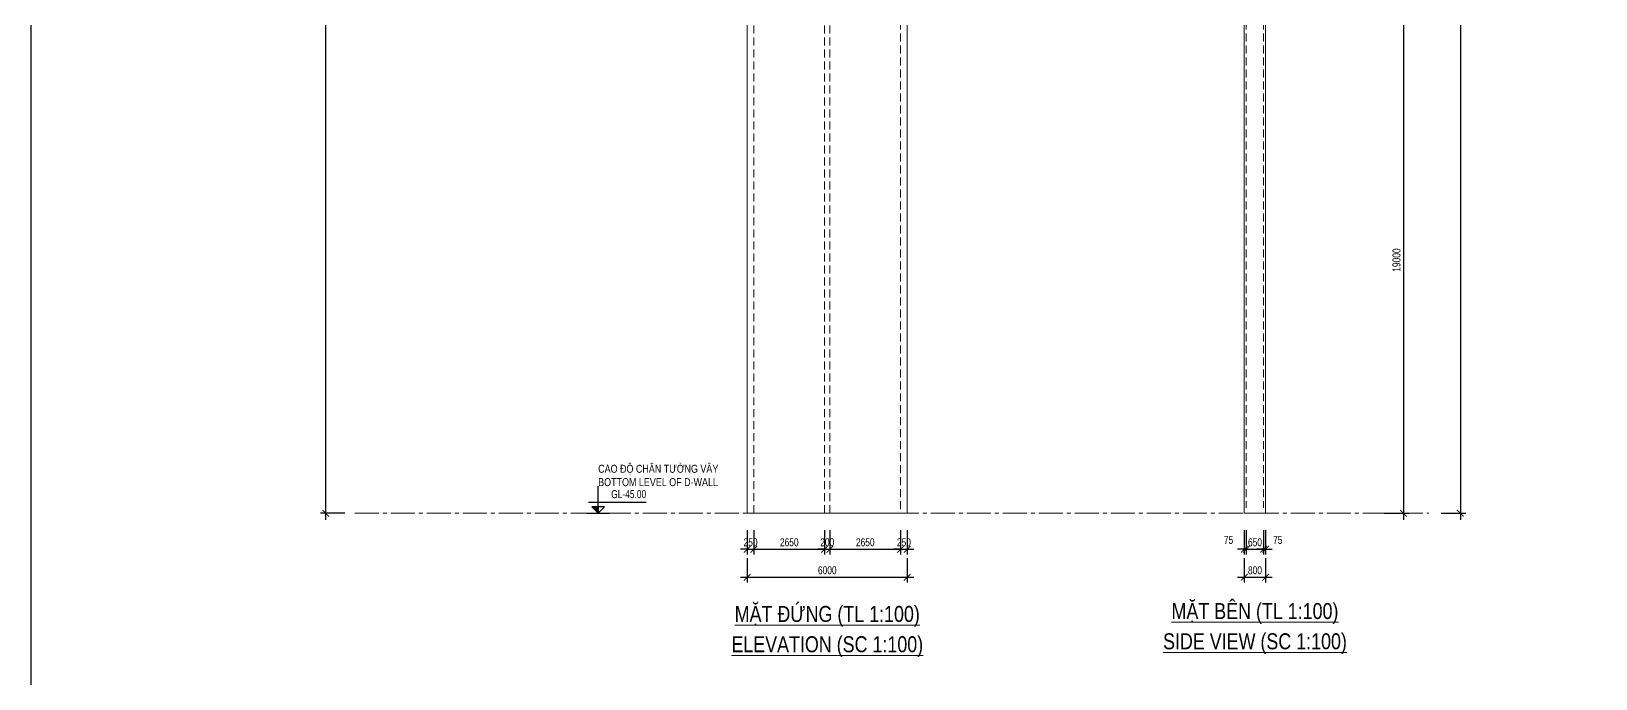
# Model space of a CAD drawing. Header units: millimetres. Extents: x 2746337 to 7547699, y -363432 to 15720.
# Drawn here: x 2746337 to 2805003, y -51206 to -26918 of the extents above; entities that cross this region are included whole.
import ezdxf
from ezdxf.enums import TextEntityAlignment as Align

# ---------------------------------------------------------------- set-up
doc = ezdxf.new("R2010")
doc.units = ezdxf.units.MM
doc.header["$LTSCALE"] = 1200
doc.header["$PDMODE"] = 3
doc.linetypes.add('CENTER2', pattern=[1.125, 0.75, -0.125, 0.125, -0.125])
doc.linetypes.add('HIDDEN', pattern=[0.375, 0.25, -0.125])
for name, color, linetype, lineweight in [('BOUND', 3, 'Continuous', 20), ('ENOTE', 2, 'Continuous', 15), ('Grid line', 160, 'CENTER2', 5), ('HIDE', 8, 'HIDDEN', 13), ('K-THUOC', 1, 'Continuous', 18), ('TEXTVN', 2, 'Continuous', 20)]:
    doc.layers.add(name, color=color, linetype=linetype, lineweight=lineweight)
for name, color, linetype in [('CDC.02.DIM', 1, 'Continuous'), ('CDC.06.TEXT', 2, 'Continuous'), ('CDC.10.HATCH', 251, 'Continuous')]:
    doc.layers.add(name, color=color, linetype=linetype)
doc.styles.add('DB_Arial', font='arial.ttf', dxfattribs={"width": 0.8})
doc.styles.add('SMTEXT', font='arial.ttf', dxfattribs={"width": 0.75})
doc.dimstyles.new('BSV1-100', dxfattribs={"dimtxt": 300, "dimasz": 250, "dimexe": 200, "dimexo": 0, "dimgap": 108, "dimtad": 1, "dimdec": 0, "dimdsep": 46, "dimtxsty": 'SMTEXT', "dimblk": 'ARCHTICK', "dimcen": 100, "dimdle": 250, "dimclrd": 256, "dimclre": 256, "dimclrt": 1, "dimadec": 0, "dimazin": 0, "dimtfac": 1, "dimtdec": 0, "dimtix": 1, "dimtmove": 2, "dimatfit": 3, "dimfxl": 720, "dimfxlon": 1, "dimtolj": 1, "dimtzin": 0, "dimarcsym": 0})

# ---------------------------------------------------------------- blocks, each defined once
blk = doc.blocks.new('_ArchTick')
at = {"color": 0, "linetype": 'ByBlock', "const_width": 0.15}
blk.add_lwpolyline([(-0.5, -0.5), (0.5, 0.5)], dxfattribs=at)
blk = doc.blocks.new('*D14')
at = {"layer": 'Defpoints', "color": 0, "transparency": 16777216}
for p in [(2791825, -45900), (2792625, -45900), (2792625, -47400)]:
    blk.add_point(p, dxfattribs=at)
at = {"layer": 'K-THUOC', "lineweight": -2, "transparency": 16777216}
for p, q in [((2791825, -46680), (2791825, -47600)), ((2792625, -46680), (2792625, -47600)), ((2791575, -47400), (2792875, -47400))]:
    blk.add_line(p, q, dxfattribs=at)
at = {"layer": 'K-THUOC', "lineweight": -2, "transparency": 16777216, "xscale": 250, "yscale": 250, "zscale": 250, "rotation": 180}
blk.add_blockref('_ArchTick', (2791825, -47400), dxfattribs=at)
at = {"layer": 'K-THUOC', "lineweight": -2, "transparency": 16777216, "xscale": 250, "yscale": 250, "zscale": 250}
blk.add_blockref('_ArchTick', (2792625, -47400), dxfattribs=at)
at = {"layer": 'K-THUOC', "color": 1, "transparency": 16777216, "insert": (2792225, -47139), "char_height": 300, "attachment_point": 5, "style": 'SMTEXT'}
blk.add_mtext('\\A1;800', dxfattribs=at)
blk = doc.blocks.new('*D15')
at = {"layer": 'Defpoints', "color": 0, "transparency": 16777216}
for p in [(2791825, -45600), (2791900, -45600), (2791900, -46350)]:
    blk.add_point(p, dxfattribs=at)
at = {"layer": 'K-THUOC', "lineweight": -2, "transparency": 16777216}
for p, q in [((2791825, -45630), (2791825, -46550)), ((2791900, -45630), (2791900, -46550)), ((2791825, -46350), (2791575, -46350)), ((2791825, -46350), (2791900, -46350)), ((2791900, -46350), (2792150, -46350))]:
    blk.add_line(p, q, dxfattribs=at)
at = {"layer": 'K-THUOC', "lineweight": -2, "transparency": 16777216, "xscale": 250, "yscale": 250, "zscale": 250}
blk.add_blockref('_ArchTick', (2791825, -46350), dxfattribs=at)
at = {"layer": 'K-THUOC', "lineweight": -2, "transparency": 16777216, "xscale": 250, "yscale": 250, "zscale": 250, "rotation": 180}
blk.add_blockref('_ArchTick', (2791900, -46350), dxfattribs=at)
at = {"layer": 'K-THUOC', "color": 1, "transparency": 16777216, "insert": (2791234, -46000), "char_height": 300, "attachment_point": 5, "style": 'SMTEXT'}
blk.add_mtext('\\A1;75', dxfattribs=at)
blk = doc.blocks.new('*D16')
at = {"layer": 'Defpoints', "color": 0, "transparency": 16777216}
for p in [(2791900, -45600), (2792550, -45600), (2792550, -46350)]:
    blk.add_point(p, dxfattribs=at)
at = {"layer": 'K-THUOC', "lineweight": -2, "transparency": 16777216}
for p, q in [((2791900, -45630), (2791900, -46550)), ((2792550, -45630), (2792550, -46550)), ((2791900, -46350), (2791650, -46350)), ((2791900, -46350), (2792550, -46350)), ((2792550, -46350), (2792800, -46350))]:
    blk.add_line(p, q, dxfattribs=at)
at = {"layer": 'K-THUOC', "lineweight": -2, "transparency": 16777216, "xscale": 250, "yscale": 250, "zscale": 250}
blk.add_blockref('_ArchTick', (2791900, -46350), dxfattribs=at)
at = {"layer": 'K-THUOC', "lineweight": -2, "transparency": 16777216, "xscale": 250, "yscale": 250, "zscale": 250, "rotation": 180}
blk.add_blockref('_ArchTick', (2792550, -46350), dxfattribs=at)
at = {"layer": 'K-THUOC', "color": 1, "transparency": 16777216, "insert": (2792225, -46089), "char_height": 300, "attachment_point": 5, "style": 'SMTEXT'}
blk.add_mtext('\\A1;650', dxfattribs=at)
blk = doc.blocks.new('*D17')
at = {"layer": 'Defpoints', "color": 0, "transparency": 16777216}
for p in [(2792550, -45600), (2792625, -45600), (2792625, -46350)]:
    blk.add_point(p, dxfattribs=at)
at = {"layer": 'K-THUOC', "lineweight": -2, "transparency": 16777216}
for p, q in [((2792550, -45630), (2792550, -46550)), ((2792625, -45630), (2792625, -46550)), ((2792550, -46350), (2792300, -46350)), ((2792550, -46350), (2792625, -46350)), ((2792625, -46350), (2792875, -46350))]:
    blk.add_line(p, q, dxfattribs=at)
at = {"layer": 'K-THUOC', "lineweight": -2, "transparency": 16777216, "xscale": 250, "yscale": 250, "zscale": 250}
blk.add_blockref('_ArchTick', (2792550, -46350), dxfattribs=at)
at = {"layer": 'K-THUOC', "lineweight": -2, "transparency": 16777216, "xscale": 250, "yscale": 250, "zscale": 250, "rotation": 180}
blk.add_blockref('_ArchTick', (2792625, -46350), dxfattribs=at)
at = {"layer": 'K-THUOC', "color": 1, "transparency": 16777216, "insert": (2793081, -46000), "char_height": 300, "attachment_point": 5, "style": 'SMTEXT'}
blk.add_mtext('\\A1;75', dxfattribs=at)
blk = doc.blocks.new('*D18')
at = {"layer": 'Defpoints', "color": 0, "transparency": 16777216}
for p in [(2773186, -45000), (2779186, -45000), (2779186, -47400)]:
    blk.add_point(p, dxfattribs=at)
at = {"layer": 'K-THUOC', "lineweight": -2, "transparency": 16777216}
for p, q in [((2773186, -46680), (2773186, -47600)), ((2779186, -46680), (2779186, -47600)), ((2772936, -47400), (2779436, -47400))]:
    blk.add_line(p, q, dxfattribs=at)
at = {"layer": 'K-THUOC', "lineweight": -2, "transparency": 16777216, "xscale": 250, "yscale": 250, "zscale": 250, "rotation": 180}
blk.add_blockref('_ArchTick', (2773186, -47400), dxfattribs=at)
at = {"layer": 'K-THUOC', "lineweight": -2, "transparency": 16777216, "xscale": 250, "yscale": 250, "zscale": 250}
blk.add_blockref('_ArchTick', (2779186, -47400), dxfattribs=at)
at = {"layer": 'K-THUOC', "color": 1, "transparency": 16777216, "insert": (2776186, -47139), "char_height": 300, "attachment_point": 5, "style": 'SMTEXT'}
blk.add_mtext('\\A1;6000', dxfattribs=at)
blk = doc.blocks.new('*D19')
at = {"layer": 'Defpoints', "color": 0, "transparency": 16777216}
for p in [(2773186, -45600), (2773436, -45600), (2773436, -46350)]:
    blk.add_point(p, dxfattribs=at)
at = {"layer": 'K-THUOC', "lineweight": -2, "transparency": 16777216}
for p, q in [((2773186, -45630), (2773186, -46550)), ((2773436, -45630), (2773436, -46550)), ((2773186, -46350), (2772936, -46350)), ((2773186, -46350), (2773436, -46350)), ((2773436, -46350), (2773686, -46350))]:
    blk.add_line(p, q, dxfattribs=at)
at = {"layer": 'K-THUOC', "lineweight": -2, "transparency": 16777216, "xscale": 250, "yscale": 250, "zscale": 250}
blk.add_blockref('_ArchTick', (2773186, -46350), dxfattribs=at)
at = {"layer": 'K-THUOC', "lineweight": -2, "transparency": 16777216, "xscale": 250, "yscale": 250, "zscale": 250, "rotation": 180}
blk.add_blockref('_ArchTick', (2773436, -46350), dxfattribs=at)
at = {"layer": 'K-THUOC', "color": 1, "transparency": 16777216, "insert": (2773311, -46089), "char_height": 300, "attachment_point": 5, "style": 'SMTEXT'}
blk.add_mtext('\\A1;250', dxfattribs=at)
blk = doc.blocks.new('*D20')
at = {"layer": 'Defpoints', "color": 0, "transparency": 16777216}
for p in [(2773436, -45600), (2776086, -45837), (2776086, -46350)]:
    blk.add_point(p, dxfattribs=at)
at = {"layer": 'K-THUOC', "lineweight": -2, "transparency": 16777216}
for p, q in [((2773436, -45630), (2773436, -46550)), ((2776086, -45837), (2776086, -46550)), ((2773186, -46350), (2776336, -46350))]:
    blk.add_line(p, q, dxfattribs=at)
at = {"layer": 'K-THUOC', "lineweight": -2, "transparency": 16777216, "xscale": 250, "yscale": 250, "zscale": 250, "rotation": 180}
blk.add_blockref('_ArchTick', (2773436, -46350), dxfattribs=at)
at = {"layer": 'K-THUOC', "lineweight": -2, "transparency": 16777216, "xscale": 250, "yscale": 250, "zscale": 250}
blk.add_blockref('_ArchTick', (2776086, -46350), dxfattribs=at)
at = {"layer": 'K-THUOC', "color": 1, "transparency": 16777216, "insert": (2774761, -46089), "char_height": 300, "attachment_point": 5, "style": 'SMTEXT'}
blk.add_mtext('\\A1;2650', dxfattribs=at)
blk = doc.blocks.new('*D21')
at = {"layer": 'Defpoints', "color": 0, "transparency": 16777216}
for p in [(2776086, -45600), (2776286, -45600), (2776286, -46350)]:
    blk.add_point(p, dxfattribs=at)
at = {"layer": 'K-THUOC', "lineweight": -2, "transparency": 16777216}
for p, q in [((2776086, -45630), (2776086, -46550)), ((2776286, -45630), (2776286, -46550)), ((2776086, -46350), (2775836, -46350)), ((2776086, -46350), (2776286, -46350)), ((2776286, -46350), (2776536, -46350))]:
    blk.add_line(p, q, dxfattribs=at)
at = {"layer": 'K-THUOC', "lineweight": -2, "transparency": 16777216, "xscale": 250, "yscale": 250, "zscale": 250}
blk.add_blockref('_ArchTick', (2776086, -46350), dxfattribs=at)
at = {"layer": 'K-THUOC', "lineweight": -2, "transparency": 16777216, "xscale": 250, "yscale": 250, "zscale": 250, "rotation": 180}
blk.add_blockref('_ArchTick', (2776286, -46350), dxfattribs=at)
at = {"layer": 'K-THUOC', "color": 1, "transparency": 16777216, "insert": (2776186, -46089), "char_height": 300, "attachment_point": 5, "style": 'SMTEXT'}
blk.add_mtext('\\A1;200', dxfattribs=at)
blk = doc.blocks.new('*D22')
at = {"layer": 'Defpoints', "color": 0, "transparency": 16777216}
for p in [(2776286, -45600), (2778936, -45600), (2778936, -46350)]:
    blk.add_point(p, dxfattribs=at)
at = {"layer": 'K-THUOC', "lineweight": -2, "transparency": 16777216}
for p, q in [((2776286, -45630), (2776286, -46550)), ((2778936, -45630), (2778936, -46550)), ((2776036, -46350), (2779186, -46350))]:
    blk.add_line(p, q, dxfattribs=at)
at = {"layer": 'K-THUOC', "lineweight": -2, "transparency": 16777216, "xscale": 250, "yscale": 250, "zscale": 250, "rotation": 180}
blk.add_blockref('_ArchTick', (2776286, -46350), dxfattribs=at)
at = {"layer": 'K-THUOC', "lineweight": -2, "transparency": 16777216, "xscale": 250, "yscale": 250, "zscale": 250}
blk.add_blockref('_ArchTick', (2778936, -46350), dxfattribs=at)
at = {"layer": 'K-THUOC', "color": 1, "transparency": 16777216, "insert": (2777611, -46089), "char_height": 300, "attachment_point": 5, "style": 'SMTEXT'}
blk.add_mtext('\\A1;2650', dxfattribs=at)
blk = doc.blocks.new('*D23')
at = {"layer": 'Defpoints', "color": 0, "transparency": 16777216}
for p in [(2778936, -45600), (2779186, -45600), (2779186, -46350)]:
    blk.add_point(p, dxfattribs=at)
at = {"layer": 'K-THUOC', "lineweight": -2, "transparency": 16777216}
for p, q in [((2778936, -45630), (2778936, -46550)), ((2779186, -45630), (2779186, -46550)), ((2778936, -46350), (2778686, -46350)), ((2778936, -46350), (2779186, -46350)), ((2779186, -46350), (2779436, -46350))]:
    blk.add_line(p, q, dxfattribs=at)
at = {"layer": 'K-THUOC', "lineweight": -2, "transparency": 16777216, "xscale": 250, "yscale": 250, "zscale": 250}
blk.add_blockref('_ArchTick', (2778936, -46350), dxfattribs=at)
at = {"layer": 'K-THUOC', "lineweight": -2, "transparency": 16777216, "xscale": 250, "yscale": 250, "zscale": 250, "rotation": 180}
blk.add_blockref('_ArchTick', (2779186, -46350), dxfattribs=at)
at = {"layer": 'K-THUOC', "color": 1, "transparency": 16777216, "insert": (2779061, -46089), "char_height": 300, "attachment_point": 5, "style": 'SMTEXT'}
blk.add_mtext('\\A1;250', dxfattribs=at)
blk = doc.blocks.new('*D24')
at = {"layer": 'Defpoints', "color": 0, "transparency": 16777216}
for p in [(2757379, 0), (2758902, 0), (2759181, -45000)]:
    blk.add_point(p, dxfattribs=at)
at = {"layer": 'K-THUOC', "lineweight": -2, "transparency": 16777216}
for p, q in [((2757379, -45250), (2757379, 250)), ((2758099, 0), (2757179, 0)), ((2758099, -45000), (2757179, -45000))]:
    blk.add_line(p, q, dxfattribs=at)
at = {"layer": 'K-THUOC', "lineweight": -2, "transparency": 16777216, "xscale": 250, "yscale": 250, "zscale": 250}
for p, rotation in [((2757379, 0), 90), ((2757379, -45000), 270)]:
    blk.add_blockref('_ArchTick', p, dxfattribs=dict(at, rotation=rotation))
at = {"layer": 'K-THUOC', "color": 1, "transparency": 16777216, "insert": (2757118, -22500), "char_height": 300, "attachment_point": 5, "rotation": 90, "style": 'SMTEXT'}
blk.add_mtext('\\A1;45000', dxfattribs=at)
blk = doc.blocks.new('tag_cd')
at = {"layer": 'CDC.10.HATCH'}
blk.add_hatch(color=256, dxfattribs=at).paths.add_polyline_path([(180, 240), (420, 0), (420, 240)])
at = {"layer": 'CDC.02.DIM'}
for points in [[(420, 240), (420, 0), (660, 240), (180, 240), (420, 0), (420, 1020)], [(0, 0), (840, 0)], [(60, 420), (2220, 420)]]:
    blk.add_lwpolyline(points, dxfattribs=at)
at = {"layer": 'CDC.06.TEXT', "ltscale": 0.5, "style": 'SMTEXT', "width": 0.75}
blk.add_attdef('CD', text='', height=300, dxfattribs=at).set_placement((2220, 570), align=Align.RIGHT)
blk = doc.blocks.new('*D74')
at = {"layer": 'Defpoints', "color": 0, "transparency": 16777216}
for p in [(2786929, -26000), (2788650, -45000), (2797793, -45000)]:
    blk.add_point(p, dxfattribs=at)
at = {"layer": 'K-THUOC', "lineweight": -2, "transparency": 16777216}
for p, q in [((2797793, -25750), (2797793, -45250)), ((2797073, -26000), (2797993, -26000)), ((2797073, -45000), (2797993, -45000))]:
    blk.add_line(p, q, dxfattribs=at)
at = {"layer": 'K-THUOC', "lineweight": -2, "transparency": 16777216, "xscale": 250, "yscale": 250, "zscale": 250}
for p, rotation in [((2797793, -26000), 90), ((2797793, -45000), 270)]:
    blk.add_blockref('_ArchTick', p, dxfattribs=dict(at, rotation=rotation))
at = {"layer": 'K-THUOC', "color": 1, "transparency": 16777216, "insert": (2797532, -35500), "char_height": 300, "attachment_point": 5, "rotation": 90, "style": 'SMTEXT'}
blk.add_mtext('\\A1;19000', dxfattribs=at)
blk = doc.blocks.new('*D76')
at = {"layer": 'Defpoints', "color": 0, "transparency": 16777216}
for p in [(2791825, 0), (2791825, -45000), (2799926, -45000)]:
    blk.add_point(p, dxfattribs=at)
at = {"layer": 'K-THUOC', "lineweight": -2, "transparency": 16777216}
for p, q in [((2799206, 0), (2800126, 0)), ((2799926, 250), (2799926, -45250)), ((2799206, -45000), (2800126, -45000))]:
    blk.add_line(p, q, dxfattribs=at)
at = {"layer": 'K-THUOC', "lineweight": -2, "transparency": 16777216, "xscale": 250, "yscale": 250, "zscale": 250}
for p, rotation in [((2799926, 0), 90), ((2799926, -45000), 270)]:
    blk.add_blockref('_ArchTick', p, dxfattribs=dict(at, rotation=rotation))
at = {"layer": 'K-THUOC', "color": 1, "transparency": 16777216, "insert": (2799665, -22500), "char_height": 300, "attachment_point": 5, "rotation": 90, "style": 'SMTEXT'}
blk.add_mtext('\\A1;45000', dxfattribs=at)

msp = doc.modelspace()

# ---------------------------------------------------------------- linework, layer by layer
msp.add_lwpolyline([(2746337, 9038.3), (2839854.3, 9038.3), (2839854.3, -68114), (2746337, -68114)], close=True)
at = {"layer": 'BOUND'}
for points in [[(2791825.4, -45000), (2792625.4, -45000), (2792625.4, -450), (2791825.4, -450)], [(2773185.9, -45000), (2779185.9, -45000), (2779185.9, -1500), (2773185.9, -1500)]]:
    msp.add_lwpolyline(points, close=True, dxfattribs=at)
at = {"layer": 'BOUND', "lineweight": 20}
msp.add_lwpolyline([(2792625.4, -4350), (2792625.4, -450), (2791825.4, -450), (2791825.4, -45000), (2792625.4, -45000), (2792625.4, -19550)], dxfattribs=at)
at = {"layer": 'Grid line'}
msp.add_line((2758472.3, -45000), (2798738.5, -45000), dxfattribs=at)
at = {"layer": 'HIDE'}
for p, q in [((2773435.9, -45000), (2773435.9, -450)), ((2776085.9, -45000), (2776085.9, -450)), ((2776285.9, -45000), (2776285.9, -450)), ((2778935.9, -450), (2778935.9, -45000)), ((2791900.4, -450), (2791900.4, -44800)), ((2792550.4, -450), (2792550.4, -44800))]:
    msp.add_line(p, q, dxfattribs=at)

# ---------------------------------------------------------------- block references
at = {"layer": 'ENOTE'}
msp.add_blockref('tag_cd', (2767175.6, -45000), dxfattribs=at).add_auto_attribs({'CD': 'GL-45.00'})

# ---------------------------------------------------------------- texts
at = {"layer": 'TEXTVN', "style": 'DB_Arial', "width": 0.8}
for s, p in [('CAO ĐỘ CHÂN TƯỜNG VÂY', (2767595.6, -43480)), ('BOTTOM LEVEL OF D-WALL', (2767595.6, -43980))]:
    msp.add_text(s, height=300, dxfattribs=at).set_placement(p)
for s, p in [('%%UMẶT ĐỨNG (TL 1:100)', (2776185.9, -48787)), ('%%UMẶT BÊN (TL 1:100)', (2792225.4, -48675.9)), ('%%UELEVATION (SC 1:100)', (2776185.9, -49987)), ('%%USIDE VIEW (SC 1:100)', (2792225.4, -49875.9))]:
    msp.add_text(s, height=600, dxfattribs=at).set_placement(p, align=Align.MIDDLE)

# ---------------------------------------------------------------- dimensions: what is measured, and where the dimension line sits
at = {"layer": 'K-THUOC'}
for base, p1, p2, picture, middle in [((2757379.3, 0), (2759180.6, -45000), (2758901.7, 0), '*D24', (2757118.2, -22500)), ((2799926.1, -45000), (2791825.4, 0), (2791825.4, -45000), '*D76', (2799664.9, -22500)), ((2797793.3, -45000), (2786928.8, -26000), (2788650.4, -45000), '*D74', (2797532.1, -35500))]:
    dim = msp.add_linear_dim(base=base, p1=p1, p2=p2, angle=90, dimstyle='BSV1-100', dxfattribs=at)
    dim.commit()
    dim.dimension.update_dxf_attribs({"geometry": picture, "text_midpoint": middle})
for base, p1, p2, picture, middle in [((2779185.9, -47400), (2773185.9, -45000), (2779185.9, -45000), '*D18', (2776185.9, -47138.8)), ((2773435.9, -46350), (2773185.9, -45600), (2773435.9, -45600), '*D19', (2773310.9, -46088.8)), ((2776085.9, -46350), (2773435.9, -45600), (2776085.9, -45836.7), '*D20', (2774760.9, -46088.8)), ((2776285.9, -46350), (2776085.9, -45600), (2776285.9, -45600), '*D21', (2776185.9, -46088.8)), ((2778935.9, -46350), (2776285.9, -45600), (2778935.9, -45600), '*D22', (2777610.9, -46088.8)), ((2779185.9, -46350), (2778935.9, -45600), (2779185.9, -45600), '*D23', (2779060.9, -46088.8)), ((2792550.4, -46350), (2791900.4, -45600), (2792550.4, -45600), '*D16', (2792225.4, -46088.8)), ((2792625.4, -47400), (2791825.4, -45900), (2792625.4, -45900), '*D14', (2792225.4, -47138.8))]:
    dim = msp.add_linear_dim(base=base, p1=p1, p2=p2, dimstyle='BSV1-100', dxfattribs=at)
    dim.commit()
    dim.dimension.update_dxf_attribs({"geometry": picture, "text_midpoint": middle})
for base, p1, p2, picture, middle in [((2791900.4, -46350), (2791825.4, -45600), (2791900.4, -45600), '*D15', (2791234.2, -46000)), ((2792625.4, -46350), (2792550.4, -45600), (2792625.4, -45600), '*D17', (2793080.7, -46000))]:
    dim = msp.add_linear_dim(base=base, p1=p1, p2=p2, dimstyle='BSV1-100', dxfattribs=at)
    dim.commit()
    dim.dimension.update_dxf_attribs({"geometry": picture, "text_midpoint": middle, "dimtype": 160})

doc.saveas('drawing.dxf')
